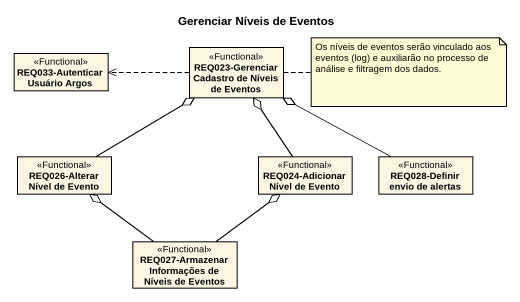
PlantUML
@startuml
title Gerenciar Níveis de Eventos
hide circle
hide empty members
class "REQ033-Autenticar Usuário Argos" as REQ033_Autenticar_Usuário <<Functional>>
class "REQ023-Gerenciar Cadastro de Níveis de Eventos" as REQ023_Gerenciar_Cadastro <<Functional>>
class "REQ026-Alterar Nível de Evento" as REQ026_Alterar_Nível_de <<Functional>>
class "REQ024-Adicionar Nível de Evento" as REQ024_Adicionar_Nível_de <<Functional>>
class "REQ028-Definir envio de alertas" as REQ028_Definir_envio_de <<Functional>>
class "REQ027-Armazenar Informações de Níveis de Eventos" as REQ027_Armazenar <<Functional>>
REQ023_Gerenciar_Cadastro .left.> REQ033_Autenticar_Usuário
REQ026_Alterar_Nível_de -right-o REQ023_Gerenciar_Cadastro
REQ024_Adicionar_Nível_de -up-o REQ023_Gerenciar_Cadastro
REQ028_Definir_envio_de -left-o REQ023_Gerenciar_Cadastro
REQ027_Armazenar -up-o REQ026_Alterar_Nível_de
REQ027_Armazenar -up-o REQ024_Adicionar_Nível_de
note right of REQ023_Gerenciar_Cadastro : Os níveis de eventos serão vinculado aos eventos (log) e auxiliarão no processo de análise e filtragem dos dados.
@enduml
